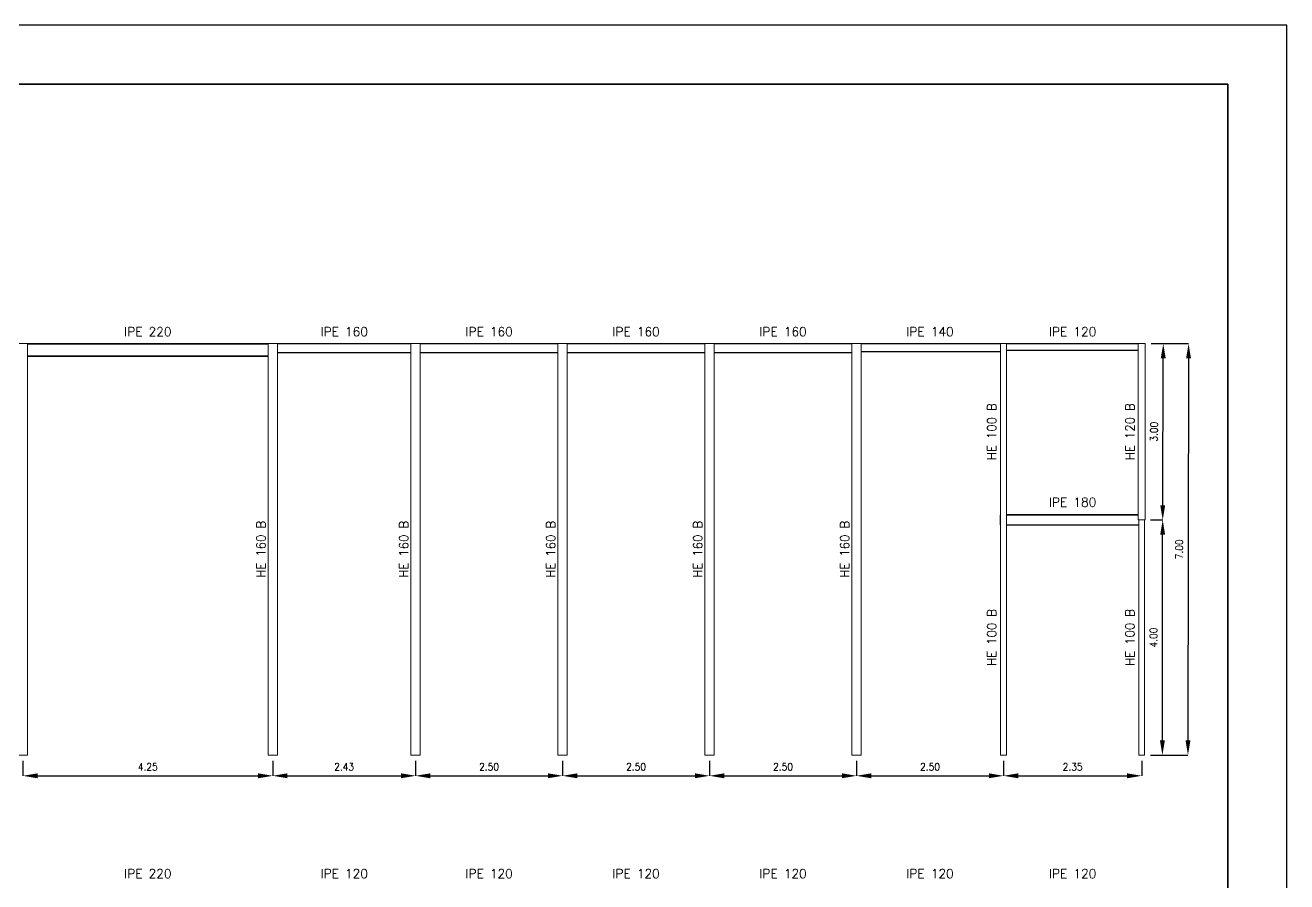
# Model space of a CAD drawing. Header units: inches. Extents: x 72863 to 72995, y 49095 to 49225.
# Drawn here: x 72883.25 to 72904.71, y 49143.02 to 49157.59 of the extents above; entities that cross this region are included whole.
import ezdxf
from ezdxf.enums import TextEntityAlignment as Align

# ---------------------------------------------------------------- set-up
doc = ezdxf.new("R2010")
doc.units = ezdxf.units.IN
doc.layers.get('0').update_dxf_attribs({"lineweight": 15})
for name, color, linetype, lineweight in [('BARRAS_DE_ACERO', 7, 'Continuous', 9), ('Cotas', 200, 'Continuous', 9), ('REFERENCIA_DE_LAS_BARRAS', 2, 'Continuous', 9)]:
    doc.layers.add(name, color=color, linetype=linetype, lineweight=lineweight)
doc.layers.add('VG', color=7, linetype='Continuous')
doc.styles.add('80-100', font='romans.shx', dxfattribs={"width": 0.9, "height": 0.125})
doc.styles.add('CYPETXT', font='romans__.ttf', dxfattribs={"height": 0.2})
doc.dimstyles.new('Copia de 100_conlineas', dxfattribs={"dimtxt": 0.125, "dimasz": 0.25, "dimexe": 0, "dimexo": 0.1, "dimgap": 0.09, "dimtad": 1, "dimzin": 4, "dimdsep": 46, "dimtxsty": '80-100', "dimcen": 0.1, "dimclrd": 256, "dimclre": 256, "dimclrt": 256, "dimadec": 0, "dimazin": 0, "dimtfac": 1, "dimtix": 1, "dimtmove": 2, "dimatfit": 3, "dimfxl": 1, "dimtvp": 1.058824, "dimtolj": 1, "dimtzin": 1, "dimarcsym": 0})

# ---------------------------------------------------------------- blocks, each defined once
blk = doc.blocks.new('PLANTILLA')
at = {"layer": 'VG'}
for p, q in [((72904.71, 49224.711), (72862.71, 49224.711)), ((72904.71, 49195.011), (72904.71, 49224.711)), ((72864.71, 49223.711), (72903.71, 49223.711)), ((72903.71, 49223.711), (72903.71, 49196.011))]:
    blk.add_line(p, q, dxfattribs=at)
blk.add_lwpolyline([(72903.71, 49199.561), (72903.71, 49223.711), (72864.71, 49223.711), (72864.71, 49196.011), (72885.71, 49196.011), (72885.71, 49199.611)], dxfattribs=at)
blk = doc.blocks.new('*D184')
at = {"layer": 'Cotas', "lineweight": -2, "transparency": 16777216}
for p, q in [((72902.403, 49152.179), (72903.04, 49152.178)), ((72903.039, 49151.928), (72903.03, 49145.428)), ((72902.393, 49145.179), (72903.03, 49145.178))]:
    blk.add_line(p, q, dxfattribs=at)
at = {"layer": 'Cotas', "transparency": 16777216}
for points in [[(72902.998, 49151.928), (72903.081, 49151.928), (72903.04, 49152.178)], [(72902.988, 49145.428), (72903.072, 49145.428), (72903.03, 49145.178)]]:
    blk.add_solid(points, dxfattribs=at)
at = {"layer": 'Defpoints', "color": 0, "transparency": 16777216}
for p in [(72902.303, 49152.179), (72902.293, 49145.179), (72903.03, 49145.178)]:
    blk.add_point(p, dxfattribs=at)
at = {"layer": 'Cotas', "transparency": 16777216, "insert": (72902.882, 49148.678), "char_height": 0.125, "attachment_point": 5, "rotation": 89.9181, "style": '80-100'}
blk.add_mtext('\\A1;7.00', dxfattribs=at)
blk = doc.blocks.new('*D185')
at = {"layer": 'Cotas', "lineweight": -2, "transparency": 16777216}
for p, q in [((72902.398, 49149.179), (72902.6, 49149.179)), ((72902.595, 49145.429), (72902.599, 49148.929)), ((72902.393, 49145.179), (72902.595, 49145.179))]:
    blk.add_line(p, q, dxfattribs=at)
at = {"layer": 'Cotas', "transparency": 16777216}
for points in [[(72902.558, 49148.929), (72902.641, 49148.929), (72902.6, 49149.179)], [(72902.553, 49145.429), (72902.637, 49145.429), (72902.595, 49145.179)]]:
    blk.add_solid(points, dxfattribs=at)
at = {"layer": 'Defpoints', "color": 0, "transparency": 16777216}
for p in [(72902.298, 49149.179), (72902.6, 49149.179), (72902.293, 49145.179)]:
    blk.add_point(p, dxfattribs=at)
at = {"layer": 'Cotas', "transparency": 16777216, "insert": (72902.445, 49147.179), "char_height": 0.125, "attachment_point": 5, "rotation": 89.9284, "style": '80-100'}
blk.add_mtext('\\A1;4.00', dxfattribs=at)
blk = doc.blocks.new('*D186')
at = {"layer": 'Cotas', "lineweight": -2, "transparency": 16777216}
for p, q in [((72902.403, 49152.179), (72902.61, 49152.178)), ((72902.601, 49149.428), (72902.609, 49151.928)), ((72902.393, 49149.179), (72902.6, 49149.178))]:
    blk.add_line(p, q, dxfattribs=at)
at = {"layer": 'Cotas', "transparency": 16777216}
for points in [[(72902.567, 49151.928), (72902.651, 49151.928), (72902.61, 49152.178)], [(72902.559, 49149.428), (72902.642, 49149.428), (72902.6, 49149.178)]]:
    blk.add_solid(points, dxfattribs=at)
at = {"layer": 'Defpoints', "color": 0, "transparency": 16777216}
for p in [(72902.303, 49152.179), (72902.61, 49152.178), (72902.293, 49149.179)]:
    blk.add_point(p, dxfattribs=at)
at = {"layer": 'Cotas', "transparency": 16777216, "insert": (72902.452, 49150.679), "char_height": 0.125, "attachment_point": 5, "rotation": 89.809, "style": '80-100'}
blk.add_mtext('\\A1;3.00', dxfattribs=at)
blk = doc.blocks.new('*D191')
at = {"layer": 'Cotas', "lineweight": -2, "transparency": 16777216}
for p, q in [((72883.213, 49145.079), (72883.213, 49144.827)), ((72887.463, 49145.079), (72887.463, 49144.827)), ((72883.463, 49144.827), (72887.213, 49144.827))]:
    blk.add_line(p, q, dxfattribs=at)
at = {"layer": 'Cotas', "transparency": 16777216}
for points in [[(72883.463, 49144.869), (72883.463, 49144.785), (72883.213, 49144.827)], [(72887.213, 49144.869), (72887.213, 49144.785), (72887.463, 49144.827)]]:
    blk.add_solid(points, dxfattribs=at)
at = {"layer": 'Defpoints', "color": 0, "transparency": 16777216}
for p in [(72883.213, 49145.179), (72887.463, 49145.179), (72887.463, 49144.827)]:
    blk.add_point(p, dxfattribs=at)
at = {"layer": 'Cotas', "transparency": 16777216, "insert": (72885.338, 49144.98), "char_height": 0.125, "attachment_point": 5, "style": '80-100'}
blk.add_mtext('\\A1;4.25', dxfattribs=at)
blk = doc.blocks.new('*D192')
at = {"layer": 'Cotas', "lineweight": -2, "transparency": 16777216}
for p, q in [((72887.463, 49145.079), (72887.463, 49144.827)), ((72889.893, 49145.079), (72889.893, 49144.827)), ((72887.713, 49144.827), (72889.643, 49144.827))]:
    blk.add_line(p, q, dxfattribs=at)
at = {"layer": 'Cotas', "transparency": 16777216}
for points in [[(72887.713, 49144.869), (72887.713, 49144.785), (72887.463, 49144.827)], [(72889.643, 49144.869), (72889.643, 49144.785), (72889.893, 49144.827)]]:
    blk.add_solid(points, dxfattribs=at)
at = {"layer": 'Defpoints', "color": 0, "transparency": 16777216}
for p in [(72887.463, 49145.179), (72889.893, 49145.179), (72889.893, 49144.827)]:
    blk.add_point(p, dxfattribs=at)
at = {"layer": 'Cotas', "transparency": 16777216, "insert": (72888.678, 49144.98), "char_height": 0.125, "attachment_point": 5, "style": '80-100'}
blk.add_mtext('\\A1;2.43', dxfattribs=at)
blk = doc.blocks.new('*D193')
at = {"layer": 'Cotas', "lineweight": -2, "transparency": 16777216}
for p, q in [((72889.893, 49145.079), (72889.893, 49144.827)), ((72892.393, 49145.079), (72892.393, 49144.827)), ((72890.143, 49144.827), (72892.143, 49144.827))]:
    blk.add_line(p, q, dxfattribs=at)
at = {"layer": 'Cotas', "transparency": 16777216}
for points in [[(72890.143, 49144.869), (72890.143, 49144.785), (72889.893, 49144.827)], [(72892.143, 49144.869), (72892.143, 49144.785), (72892.393, 49144.827)]]:
    blk.add_solid(points, dxfattribs=at)
at = {"layer": 'Defpoints', "color": 0, "transparency": 16777216}
for p in [(72889.893, 49145.179), (72892.393, 49145.179), (72892.393, 49144.827)]:
    blk.add_point(p, dxfattribs=at)
at = {"layer": 'Cotas', "transparency": 16777216, "insert": (72891.143, 49144.98), "char_height": 0.125, "attachment_point": 5, "style": '80-100'}
blk.add_mtext('\\A1;2.50', dxfattribs=at)
blk = doc.blocks.new('*D194')
at = {"layer": 'Cotas', "lineweight": -2, "transparency": 16777216}
for p, q in [((72892.393, 49145.079), (72892.393, 49144.827)), ((72894.893, 49145.079), (72894.893, 49144.827)), ((72892.643, 49144.827), (72894.643, 49144.827))]:
    blk.add_line(p, q, dxfattribs=at)
at = {"layer": 'Cotas', "transparency": 16777216}
for points in [[(72892.643, 49144.869), (72892.643, 49144.785), (72892.393, 49144.827)], [(72894.643, 49144.869), (72894.643, 49144.785), (72894.893, 49144.827)]]:
    blk.add_solid(points, dxfattribs=at)
at = {"layer": 'Defpoints', "color": 0, "transparency": 16777216}
for p in [(72892.393, 49145.179), (72894.893, 49145.179), (72894.893, 49144.827)]:
    blk.add_point(p, dxfattribs=at)
at = {"layer": 'Cotas', "transparency": 16777216, "insert": (72893.643, 49144.98), "char_height": 0.125, "attachment_point": 5, "style": '80-100'}
blk.add_mtext('\\A1;2.50', dxfattribs=at)
blk = doc.blocks.new('*D195')
at = {"layer": 'Cotas', "lineweight": -2, "transparency": 16777216}
for p, q in [((72894.893, 49145.079), (72894.893, 49144.827)), ((72897.393, 49145.079), (72897.393, 49144.827)), ((72895.143, 49144.827), (72897.143, 49144.827))]:
    blk.add_line(p, q, dxfattribs=at)
at = {"layer": 'Cotas', "transparency": 16777216}
for points in [[(72895.143, 49144.869), (72895.143, 49144.785), (72894.893, 49144.827)], [(72897.143, 49144.869), (72897.143, 49144.785), (72897.393, 49144.827)]]:
    blk.add_solid(points, dxfattribs=at)
at = {"layer": 'Defpoints', "color": 0, "transparency": 16777216}
for p in [(72894.893, 49145.179), (72897.393, 49145.179), (72897.393, 49144.827)]:
    blk.add_point(p, dxfattribs=at)
at = {"layer": 'Cotas', "transparency": 16777216, "insert": (72896.143, 49144.98), "char_height": 0.125, "attachment_point": 5, "style": '80-100'}
blk.add_mtext('\\A1;2.50', dxfattribs=at)
blk = doc.blocks.new('*D196')
at = {"layer": 'Cotas', "lineweight": -2, "transparency": 16777216}
for p, q in [((72897.393, 49145.079), (72897.393, 49144.827)), ((72899.893, 49145.079), (72899.893, 49144.827)), ((72897.643, 49144.827), (72899.643, 49144.827))]:
    blk.add_line(p, q, dxfattribs=at)
at = {"layer": 'Cotas', "transparency": 16777216}
for points in [[(72897.643, 49144.869), (72897.643, 49144.785), (72897.393, 49144.827)], [(72899.643, 49144.869), (72899.643, 49144.785), (72899.893, 49144.827)]]:
    blk.add_solid(points, dxfattribs=at)
at = {"layer": 'Defpoints', "color": 0, "transparency": 16777216}
for p in [(72897.393, 49145.179), (72899.893, 49145.179), (72899.893, 49144.827)]:
    blk.add_point(p, dxfattribs=at)
at = {"layer": 'Cotas', "transparency": 16777216, "insert": (72898.643, 49144.98), "char_height": 0.125, "attachment_point": 5, "style": '80-100'}
blk.add_mtext('\\A1;2.50', dxfattribs=at)
blk = doc.blocks.new('*D197')
at = {"layer": 'Cotas', "lineweight": -2, "transparency": 16777216}
for p, q in [((72899.893, 49145.079), (72899.893, 49144.827)), ((72902.243, 49145.079), (72902.243, 49144.827)), ((72900.143, 49144.827), (72901.993, 49144.827))]:
    blk.add_line(p, q, dxfattribs=at)
at = {"layer": 'Cotas', "transparency": 16777216}
for points in [[(72900.143, 49144.869), (72900.143, 49144.785), (72899.893, 49144.827)], [(72901.993, 49144.869), (72901.993, 49144.785), (72902.243, 49144.827)]]:
    blk.add_solid(points, dxfattribs=at)
at = {"layer": 'Defpoints', "color": 0, "transparency": 16777216}
for p in [(72899.893, 49145.179), (72902.243, 49145.179), (72902.243, 49144.827)]:
    blk.add_point(p, dxfattribs=at)
at = {"layer": 'Cotas', "transparency": 16777216, "insert": (72901.068, 49144.98), "char_height": 0.125, "attachment_point": 5, "style": '80-100'}
blk.add_mtext('\\A1;2.35', dxfattribs=at)

msp = doc.modelspace()

# ---------------------------------------------------------------- linework, layer by layer
at = {"layer": 'BARRAS_DE_ACERO'}
for p, q in [((72883.1333, 49152.1791), (72883.2933, 49152.1791)), ((72883.2933, 49152.1699), (72883.2933, 49152.1791)), ((72883.2933, 49152.1699), (72883.2933, 49151.9683)), ((72887.3833, 49152.1699), (72887.3833, 49152.1791)), ((72887.5433, 49152.1791), (72887.4633, 49152.1791)), ((72887.5433, 49152.1791), (72889.8133, 49152.1791)), ((72887.5433, 49152.1717), (72887.5433, 49152.1791)), ((72887.5433, 49152.1717), (72887.5433, 49152.0265)), ((72887.5433, 49152.0265), (72887.5433, 49152.0191)), ((72887.5433, 49152.0191), (72887.5433, 49145.1791)), ((72887.5433, 49152.0191), (72889.8133, 49152.0191)), ((72889.8133, 49152.1791), (72889.8133, 49152.1717)), ((72889.8133, 49152.1791), (72889.8933, 49152.1791)), ((72889.8133, 49145.1791), (72889.8133, 49152.0191)), ((72889.8933, 49152.1791), (72889.9733, 49152.1791)), ((72889.9733, 49152.1791), (72892.3133, 49152.1791)), ((72889.9733, 49152.1717), (72889.9733, 49152.1791)), ((72889.9733, 49152.0265), (72889.9733, 49152.1717)), ((72889.9733, 49152.0191), (72889.9733, 49145.1791)), ((72889.9733, 49152.0191), (72892.3133, 49152.0191)), ((72892.4733, 49152.1791), (72892.3933, 49152.1791)), ((72892.4733, 49152.1791), (72894.8133, 49152.1791)), ((72892.4733, 49152.1717), (72892.4733, 49152.1791)), ((72892.4733, 49152.1717), (72892.4733, 49152.0265)), ((72892.4733, 49152.0265), (72892.4733, 49152.0191)), ((72892.4733, 49152.0265), (72894.8133, 49152.0265)), ((72892.4733, 49145.1791), (72892.4733, 49152.0191)), ((72894.8133, 49152.1791), (72894.8933, 49152.1791)), ((72894.8133, 49152.1717), (72894.8133, 49152.1791)), ((72894.8133, 49152.0191), (72894.8133, 49152.0265)), ((72894.8933, 49152.1791), (72894.9733, 49152.1791)), ((72894.9733, 49152.1791), (72897.3133, 49152.1791)), ((72894.9733, 49152.1791), (72894.9733, 49152.1717)), ((72894.9733, 49152.0265), (72894.9733, 49152.1717)), ((72894.9733, 49152.0191), (72894.9733, 49145.1791)), ((72894.9733, 49152.0191), (72897.3133, 49152.0191)), ((72897.3133, 49152.1791), (72897.3933, 49152.1791)), ((72897.3133, 49152.1717), (72897.3133, 49152.1791)), ((72897.3133, 49152.0265), (72897.3133, 49152.0191)), ((72897.3133, 49152.0191), (72897.3133, 49145.1791)), ((72897.4733, 49152.1791), (72897.3933, 49152.1791)), ((72897.4733, 49152.1722), (72899.8433, 49152.1722)), ((72897.4733, 49152.046), (72897.4733, 49152.1722)), ((72897.4733, 49152.0391), (72897.4733, 49152.046)), ((72899.8433, 49152.046), (72897.4733, 49152.046)), ((72897.4733, 49152.0391), (72899.8433, 49152.0391)), ((72897.4733, 49145.1791), (72897.4733, 49152.0391)), ((72899.8433, 49152.1722), (72899.8433, 49152.046)), ((72899.8433, 49152.0391), (72899.8433, 49152.046)), ((72899.8433, 49152.0391), (72899.8433, 49149.2611)), ((72899.8963, 49152.1791), (72899.9433, 49152.1791)), ((72899.9433, 49152.1791), (72902.1833, 49152.1791)), ((72899.9433, 49152.1791), (72899.9433, 49152.1728)), ((72899.9433, 49152.1728), (72902.1833, 49152.1728)), ((72899.9433, 49152.0654), (72899.9433, 49152.1728)), ((72899.9433, 49152.0591), (72902.1833, 49152.0591)), ((72899.9433, 49149.2691), (72899.9433, 49152.0591)), ((72902.1833, 49152.0654), (72902.1833, 49152.1728)), ((72902.1833, 49152.0654), (72902.1833, 49152.0591)), ((72902.1833, 49149.2691), (72902.1833, 49152.0591)), ((72902.2465, 49152.1791), (72902.3033, 49152.1791)), ((72902.3033, 49152.1791), (72902.3033, 49149.1791)), ((72883.2933, 49145.1791), (72883.2933, 49151.9591)), ((72899.8378, 49149.2611), (72899.8433, 49149.2611)), ((72899.8378, 49149.0971), (72899.8378, 49149.2611)), ((72899.9433, 49149.2691), (72899.9433, 49149.2611)), ((72899.9433, 49149.2691), (72902.1833, 49149.2691)), ((72899.9433, 49149.1791), (72899.9433, 49149.2611)), ((72902.1833, 49149.2611), (72902.1833, 49149.1791)), ((72899.8433, 49145.1791), (72899.8433, 49149.0971)), ((72899.9433, 49149.0891), (72899.9433, 49149.0971)), ((72899.9433, 49149.0891), (72899.9433, 49145.1791)), ((72902.1933, 49149.0891), (72899.9433, 49149.0891)), ((72902.1933, 49149.1791), (72902.1833, 49149.1791)), ((72902.1933, 49149.0891), (72902.1933, 49149.0971)), ((72902.1933, 49149.0891), (72902.1933, 49145.1791)), ((72902.2933, 49149.1791), (72902.2933, 49145.1791)), ((72902.2933, 49149.1791), (72902.3033, 49149.1791)), ((72887.5433, 49145.1791), (72887.3833, 49145.1791)), ((72889.9733, 49145.1791), (72889.8133, 49145.1791)), ((72892.4733, 49145.1791), (72892.3133, 49145.1791)), ((72894.9733, 49145.1791), (72894.8133, 49145.1791)), ((72897.4733, 49145.1791), (72897.3133, 49145.1791)), ((72899.8433, 49145.1791), (72899.9433, 49145.1791)), ((72902.2933, 49145.1791), (72902.1933, 49145.1791))]:
    msp.add_line(p, q, dxfattribs=at)
for points in [[(72883.2933, 49152.1791), (72887.3833, 49152.1791), (72887.4633, 49152.1791)], [(72887.3833, 49151.9683), (72887.3833, 49152.1699), (72883.2933, 49152.1699)], [(72887.5433, 49152.1717), (72889.8133, 49152.1717), (72889.8133, 49152.0265)], [(72889.8133, 49152.0191), (72889.8133, 49152.0265), (72887.5433, 49152.0265)], [(72892.3133, 49152.0265), (72892.3133, 49152.1717), (72889.9733, 49152.1717)], [(72892.3133, 49152.0265), (72889.9733, 49152.0265), (72889.9733, 49152.0191)], [(72892.3933, 49152.1791), (72892.3133, 49152.1791), (72892.3133, 49152.1717)], [(72892.3133, 49152.0265), (72892.3133, 49152.0191), (72892.3133, 49145.1791)], [(72894.8133, 49152.0265), (72894.8133, 49152.1717), (72892.4733, 49152.1717)], [(72894.8133, 49145.1791), (72894.8133, 49152.0191), (72892.4733, 49152.0191)], [(72897.3133, 49152.0265), (72897.3133, 49152.1717), (72894.9733, 49152.1717)], [(72897.3133, 49152.0265), (72894.9733, 49152.0265), (72894.9733, 49152.0191)], [(72897.4733, 49152.1722), (72897.4733, 49152.1791), (72899.8433, 49152.1791)], [(72899.8963, 49152.1791), (72899.8433, 49152.1791), (72899.8433, 49152.1722)], [(72902.1833, 49152.0654), (72899.9433, 49152.0654), (72899.9433, 49152.0591)], [(72902.2465, 49152.1791), (72902.1833, 49152.1791), (72902.1833, 49152.1728)], [(72883.2933, 49145.1791), (72883.1333, 49145.1791), (72883.1333, 49151.9591), (72879.0433, 49151.9591)], [(72887.3833, 49151.9683), (72883.2933, 49151.9683), (72883.2933, 49151.9591), (72887.3833, 49151.9591)], [(72887.3833, 49151.9683), (72887.3833, 49151.9591), (72887.3833, 49145.1791)], [(72899.8378, 49149.0971), (72899.8433, 49149.0971), (72899.8433, 49149.2611)], [(72899.9433, 49149.2611), (72902.1833, 49149.2611), (72902.1833, 49149.2691)], [(72899.9433, 49149.1791), (72899.9433, 49149.0971), (72902.1933, 49149.0971)], [(72902.2933, 49149.1791), (72902.1933, 49149.1791), (72902.1933, 49149.0971)]]:
    msp.add_lwpolyline(points, dxfattribs=at)

# ---------------------------------------------------------------- block references
msp.add_blockref('PLANTILLA', (0, -67.118))

# ---------------------------------------------------------------- texts
at = {"layer": 'REFERENCIA_DE_LAS_BARRAS', "style": 'CYPETXT', "width": 0.843848}
for s, p, p2 in [('IPE 220', (72884.9355, 49152.3033), (72885.741, 49152.3033)), ('IPE 160', (72888.2755, 49152.3033), (72889.081, 49152.3033)), ('IPE 160', (72890.7405, 49152.3033), (72891.546, 49152.3033)), ('IPE 160', (72893.2405, 49152.3033), (72894.046, 49152.3033)), ('IPE 160', (72895.7405, 49152.3033), (72896.546, 49152.3033)), ('IPE 140', (72898.2405, 49152.3033), (72899.046, 49152.3033)), ('IPE 120', (72900.6655, 49152.3033), (72901.471, 49152.3033)), ('IPE 180', (72900.6655, 49149.4042), (72901.471, 49149.4042)), ('IPE 220', (72884.9355, 49143.0864), (72885.741, 49143.0864)), ('IPE 120', (72888.2755, 49143.0864), (72889.081, 49143.0864)), ('IPE 120', (72890.7405, 49143.0864), (72891.546, 49143.0864)), ('IPE 120', (72893.2405, 49143.0864), (72894.046, 49143.0864)), ('IPE 120', (72895.7405, 49143.0864), (72896.546, 49143.0864)), ('IPE 120', (72898.2405, 49143.0864), (72899.046, 49143.0864)), ('IPE 120', (72900.6655, 49143.0864), (72901.471, 49143.0864))]:
    msp.add_text(s, height=0.15333, dxfattribs=at).set_placement(p, p2, align=Align.FIT)
at = {"layer": 'REFERENCIA_DE_LAS_BARRAS', "style": 'CYPETXT', "width": 0.77604}
for s, p, p2 in [('HE 100 B', (72899.7691, 49150.1954), (72899.7691, 49151.1629)), ('HE 120 B', (72902.1191, 49150.1954), (72902.1191, 49151.1629)), ('HE 160 B', (72887.3391, 49148.1954), (72887.3391, 49149.1629)), ('HE 160 B', (72889.7691, 49148.1954), (72889.7691, 49149.1629)), ('HE 160 B', (72892.2691, 49148.1954), (72892.2691, 49149.1629)), ('HE 160 B', (72894.7691, 49148.1954), (72894.7691, 49149.1629)), ('HE 160 B', (72897.2691, 49148.1954), (72897.2691, 49149.1629)), ('HE 100 B', (72899.7691, 49146.6954), (72899.7691, 49147.6629)), ('HE 100 B', (72902.1191, 49146.6954), (72902.1191, 49147.6629))]:
    msp.add_text(s, height=0.15333, rotation=90, dxfattribs=at).set_placement(p, p2, align=Align.FIT)

# ---------------------------------------------------------------- dimensions: what is measured, and where the dimension line sits
at = {"layer": 'Cotas'}
for p1, p2, distance, picture, middle in [((72902.3033, 49152.1791), (72902.2933, 49145.1791), 0.7364, '*D184', (72902.8822, 49148.6783)), ((72902.2933, 49149.1791), (72902.3033, 49152.1791), -0.3065, '*D186', (72902.4522, 49150.6786)), ((72902.2933, 49145.1791), (72902.2983, 49149.1791), -0.3015, '*D185', (72902.4447, 49147.179))]:
    dim = msp.add_aligned_dim(p1=p1, p2=p2, distance=distance, dimstyle='Copia de 100_conlineas', dxfattribs=at)
    dim.commit()
    dim.dimension.update_dxf_attribs({"geometry": picture, "text_midpoint": middle})
for base, p1, p2, picture, middle in [((72887.4633, 49144.8271), (72883.2133, 49145.1791), (72887.4633, 49145.1791), '*D191', (72885.3383, 49144.9796)), ((72889.8933, 49144.8271), (72887.4633, 49145.1791), (72889.8933, 49145.1791), '*D192', (72888.6783, 49144.9796)), ((72892.3933, 49144.8271), (72889.8933, 49145.1791), (72892.3933, 49145.1791), '*D193', (72891.1433, 49144.9796)), ((72894.8933, 49144.8271), (72892.3933, 49145.1791), (72894.8933, 49145.1791), '*D194', (72893.6433, 49144.9796)), ((72897.3933, 49144.8271), (72894.8933, 49145.1791), (72897.3933, 49145.1791), '*D195', (72896.1433, 49144.9796)), ((72899.8933, 49144.8271), (72897.3933, 49145.1791), (72899.8933, 49145.1791), '*D196', (72898.6433, 49144.9796)), ((72902.2433, 49144.8271), (72899.8933, 49145.1791), (72902.2433, 49145.1791), '*D197', (72901.0683, 49144.9796))]:
    dim = msp.add_linear_dim(base=base, p1=p1, p2=p2, dimstyle='Copia de 100_conlineas', dxfattribs=at)
    dim.commit()
    dim.dimension.update_dxf_attribs({"geometry": picture, "text_midpoint": middle})

doc.saveas('drawing.dxf')
